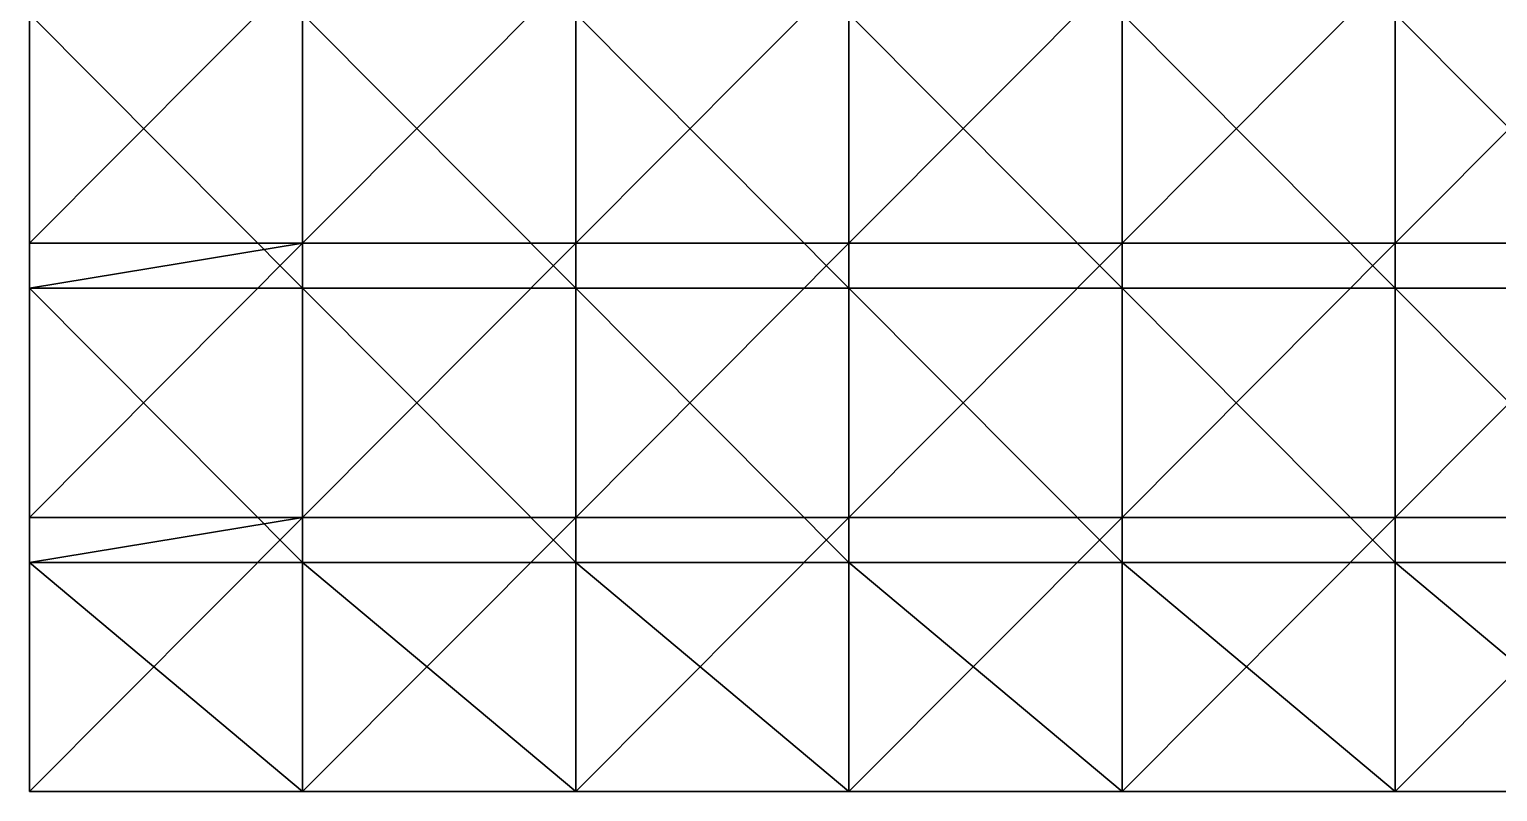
# Model space of a CAD drawing. Header units: inches. Extents: x 0 to 300, y 0 to 160.
# Drawn here: x 0 to 37.5, y 0 to 19.47 of the extents above; entities that cross this region are included whole.
import ezdxf

# ---------------------------------------------------------------- set-up
doc = ezdxf.new("R2010")
doc.units = ezdxf.units.IN
doc.header["$LTSCALE"] = 198.929398
doc.header["$MEASUREMENT"] = 0
for name, color, linetype in [('1', 7, 'CONTINUOUS'), ('3', 7, 'CONTINUOUS'), ('4', 7, 'CONTINUOUS'), ('6', 7, 'CONTINUOUS')]:
    doc.layers.add(name, color=color, linetype=linetype)

msp = doc.modelspace()

# ---------------------------------------------------------------- linework, layer by layer
at = {"layer": '1', "linetype": 'CONTINUOUS'}
for points in [[(0, 12.86, -153.043), (0, 12.86, -146.087), (0, 19.867, -153.043), (0, 12.86, -153.043)], [(0, 14.007, -160), (0, 12.86, -153.043), (0, 19.867, -160), (0, 14.007, -160)], [(0, 19.867, -160), (0, 12.86, -153.043), (0, 19.867, -153.043), (0, 19.867, -160)], [(0, 12.86, -146.087), (0, 12.86, -139.13), (0, 19.867, -146.087), (0, 12.86, -146.087)], [(0, 19.867, -153.043), (0, 12.86, -146.087), (0, 19.867, -146.087), (0, 19.867, -153.043)], [(0, 12.86, -139.13), (0, 12.86, -132.174), (0, 19.867, -139.13), (0, 12.86, -139.13)], [(0, 19.867, -146.087), (0, 12.86, -139.13), (0, 19.867, -139.13), (0, 19.867, -146.087)], [(0, 12.86, -132.174), (0, 12.86, -125.217), (0, 19.867, -132.174), (0, 12.86, -132.174)], [(0, 19.867, -139.13), (0, 12.86, -132.174), (0, 19.867, -132.174), (0, 19.867, -139.13)], [(0, 12.86, -125.217), (0, 12.86, -118.261), (0, 19.867, -125.217), (0, 12.86, -125.217)], [(0, 19.867, -132.174), (0, 12.86, -125.217), (0, 19.867, -125.217), (0, 19.867, -132.174)], [(0, 12.86, -118.261), (0, 12.86, -111.304), (0, 19.867, -118.261), (0, 12.86, -118.261)], [(0, 19.867, -125.217), (0, 12.86, -118.261), (0, 19.867, -118.261), (0, 19.867, -125.217)], [(0, 12.86, -111.304), (0, 12.86, -104.348), (0, 19.867, -111.304), (0, 12.86, -111.304)], [(0, 19.867, -118.261), (0, 12.86, -111.304), (0, 19.867, -111.304), (0, 19.867, -118.261)], [(0, 12.86, -104.348), (0, 12.86, -97.391), (0, 19.867, -104.348), (0, 12.86, -104.348)], [(0, 19.867, -111.304), (0, 12.86, -104.348), (0, 19.867, -104.348), (0, 19.867, -111.304)], [(0, 12.86, -97.391), (0, 12.86, -90.435), (0, 19.867, -97.391), (0, 12.86, -97.391)], [(0, 19.867, -104.348), (0, 12.86, -97.391), (0, 19.867, -97.391), (0, 19.867, -104.348)], [(0, 12.86, -90.435), (0, 12.86, -83.478), (0, 19.867, -90.435), (0, 12.86, -90.435)], [(0, 19.867, -97.391), (0, 12.86, -90.435), (0, 19.867, -90.435), (0, 19.867, -97.391)], [(0, 12.86, -83.478), (0, 12.86, -76.522), (0, 19.867, -83.478), (0, 12.86, -83.478)], [(0, 19.867, -90.435), (0, 12.86, -83.478), (0, 19.867, -83.478), (0, 19.867, -90.435)], [(0, 12.86, -76.522), (0, 12.86, -69.565), (0, 19.867, -76.522), (0, 12.86, -76.522)], [(0, 19.867, -83.478), (0, 12.86, -76.522), (0, 19.867, -76.522), (0, 19.867, -83.478)], [(0, 12.86, -69.565), (0, 12.86, -62.609), (0, 19.867, -69.565), (0, 12.86, -69.565)], [(0, 19.867, -76.522), (0, 12.86, -69.565), (0, 19.867, -69.565), (0, 19.867, -76.522)], [(0, 12.86, -62.609), (0, 12.86, -55.652), (0, 19.867, -62.609), (0, 12.86, -62.609)], [(0, 19.867, -69.565), (0, 12.86, -62.609), (0, 19.867, -62.609), (0, 19.867, -69.565)], [(0, 12.86, -55.652), (0, 12.86, -48.696), (0, 19.867, -55.652), (0, 12.86, -55.652)], [(0, 19.867, -62.609), (0, 12.86, -55.652), (0, 19.867, -55.652), (0, 19.867, -62.609)], [(0, 12.86, -48.696), (0, 12.86, -41.739), (0, 19.867, -48.696), (0, 12.86, -48.696)], [(0, 19.867, -55.652), (0, 12.86, -48.696), (0, 19.867, -48.696), (0, 19.867, -55.652)], [(0, 12.86, -41.739), (0, 12.86, -34.783), (0, 19.867, -41.739), (0, 12.86, -41.739)], [(0, 19.867, -48.696), (0, 12.86, -41.739), (0, 19.867, -41.739), (0, 19.867, -48.696)], [(0, 12.86, -34.783), (0, 12.86, -27.826), (0, 19.867, -34.783), (0, 12.86, -34.783)], [(0, 19.867, -41.739), (0, 12.86, -34.783), (0, 19.867, -34.783), (0, 19.867, -41.739)], [(0, 12.86, -27.826), (0, 12.86, -20.87), (0, 19.867, -27.826), (0, 12.86, -27.826)], [(0, 19.867, -34.783), (0, 12.86, -27.826), (0, 19.867, -27.826), (0, 19.867, -34.783)], [(0, 12.86, -20.87), (0, 12.86, -13.913), (0, 19.867, -20.87), (0, 12.86, -20.87)], [(0, 19.867, -27.826), (0, 12.86, -20.87), (0, 19.867, -20.87), (0, 19.867, -27.826)], [(0, 12.86, -13.913), (0, 12.86, -6.957), (0, 19.867, -13.913), (0, 12.86, -13.913)], [(0, 19.867, -20.87), (0, 12.86, -13.913), (0, 19.867, -13.913), (0, 19.867, -20.87)], [(0, 12.86, -6.957), (0, 12.86), (0, 19.867, -6.957), (0, 12.86, -6.957)], [(0, 19.867, -13.913), (0, 12.86, -6.957), (0, 19.867, -6.957), (0, 19.867, -13.913)], [(0, 19.867, -6.957), (0, 12.86), (0, 19.867), (0, 19.867, -6.957)], [(0, 12.86, -160), (0, 12.86, -153.043), (0, 14.007, -160), (0, 12.86, -160)], [(0, 5.853, -153.043), (0, 5.853, -146.087), (0, 12.86, -153.043), (0, 5.853, -153.043)], [(0, 7, -160), (0, 5.853, -153.043), (0, 12.86, -160), (0, 7, -160)], [(0, 12.86, -160), (0, 5.853, -153.043), (0, 12.86, -153.043), (0, 12.86, -160)], [(0, 5.853, -146.087), (0, 5.853, -139.13), (0, 12.86, -146.087), (0, 5.853, -146.087)], [(0, 12.86, -153.043), (0, 5.853, -146.087), (0, 12.86, -146.087), (0, 12.86, -153.043)], [(0, 5.853, -139.13), (0, 5.853, -132.174), (0, 12.86, -139.13), (0, 5.853, -139.13)], [(0, 12.86, -146.087), (0, 5.853, -139.13), (0, 12.86, -139.13), (0, 12.86, -146.087)], [(0, 5.853, -132.174), (0, 5.853, -125.217), (0, 12.86, -132.174), (0, 5.853, -132.174)], [(0, 12.86, -139.13), (0, 5.853, -132.174), (0, 12.86, -132.174), (0, 12.86, -139.13)], [(0, 5.853, -125.217), (0, 5.853, -118.261), (0, 12.86, -125.217), (0, 5.853, -125.217)], [(0, 12.86, -132.174), (0, 5.853, -125.217), (0, 12.86, -125.217), (0, 12.86, -132.174)], [(0, 5.853, -118.261), (0, 5.853, -111.304), (0, 12.86, -118.261), (0, 5.853, -118.261)], [(0, 12.86, -125.217), (0, 5.853, -118.261), (0, 12.86, -118.261), (0, 12.86, -125.217)], [(0, 5.853, -111.304), (0, 5.853, -104.348), (0, 12.86, -111.304), (0, 5.853, -111.304)], [(0, 12.86, -118.261), (0, 5.853, -111.304), (0, 12.86, -111.304), (0, 12.86, -118.261)], [(0, 5.853, -104.348), (0, 5.853, -97.391), (0, 12.86, -104.348), (0, 5.853, -104.348)], [(0, 12.86, -111.304), (0, 5.853, -104.348), (0, 12.86, -104.348), (0, 12.86, -111.304)], [(0, 5.853, -97.391), (0, 5.853, -90.435), (0, 12.86, -97.391), (0, 5.853, -97.391)], [(0, 12.86, -104.348), (0, 5.853, -97.391), (0, 12.86, -97.391), (0, 12.86, -104.348)], [(0, 5.853, -90.435), (0, 5.853, -83.478), (0, 12.86, -90.435), (0, 5.853, -90.435)], [(0, 12.86, -97.391), (0, 5.853, -90.435), (0, 12.86, -90.435), (0, 12.86, -97.391)], [(0, 5.853, -83.478), (0, 5.853, -76.522), (0, 12.86, -83.478), (0, 5.853, -83.478)], [(0, 12.86, -90.435), (0, 5.853, -83.478), (0, 12.86, -83.478), (0, 12.86, -90.435)], [(0, 5.853, -76.522), (0, 5.853, -69.565), (0, 12.86, -76.522), (0, 5.853, -76.522)], [(0, 12.86, -83.478), (0, 5.853, -76.522), (0, 12.86, -76.522), (0, 12.86, -83.478)], [(0, 5.853, -69.565), (0, 5.853, -62.609), (0, 12.86, -69.565), (0, 5.853, -69.565)], [(0, 12.86, -76.522), (0, 5.853, -69.565), (0, 12.86, -69.565), (0, 12.86, -76.522)], [(0, 5.853, -62.609), (0, 5.853, -55.652), (0, 12.86, -62.609), (0, 5.853, -62.609)], [(0, 12.86, -69.565), (0, 5.853, -62.609), (0, 12.86, -62.609), (0, 12.86, -69.565)], [(0, 5.853, -55.652), (0, 5.853, -48.696), (0, 12.86, -55.652), (0, 5.853, -55.652)], [(0, 12.86, -62.609), (0, 5.853, -55.652), (0, 12.86, -55.652), (0, 12.86, -62.609)], [(0, 5.853, -48.696), (0, 5.853, -41.739), (0, 12.86, -48.696), (0, 5.853, -48.696)], [(0, 12.86, -55.652), (0, 5.853, -48.696), (0, 12.86, -48.696), (0, 12.86, -55.652)], [(0, 5.853, -41.739), (0, 5.853, -34.783), (0, 12.86, -41.739), (0, 5.853, -41.739)], [(0, 12.86, -48.696), (0, 5.853, -41.739), (0, 12.86, -41.739), (0, 12.86, -48.696)], [(0, 5.853, -34.783), (0, 5.853, -27.826), (0, 12.86, -34.783), (0, 5.853, -34.783)], [(0, 12.86, -41.739), (0, 5.853, -34.783), (0, 12.86, -34.783), (0, 12.86, -41.739)], [(0, 5.853, -27.826), (0, 5.853, -20.87), (0, 12.86, -27.826), (0, 5.853, -27.826)], [(0, 12.86, -34.783), (0, 5.853, -27.826), (0, 12.86, -27.826), (0, 12.86, -34.783)], [(0, 5.853, -20.87), (0, 5.853, -13.913), (0, 12.86, -20.87), (0, 5.853, -20.87)], [(0, 12.86, -27.826), (0, 5.853, -20.87), (0, 12.86, -20.87), (0, 12.86, -27.826)], [(0, 5.853, -13.913), (0, 5.853, -6.957), (0, 12.86, -13.913), (0, 5.853, -13.913)], [(0, 12.86, -20.87), (0, 5.853, -13.913), (0, 12.86, -13.913), (0, 12.86, -20.87)], [(0, 5.853, -6.957), (0, 5.853), (0, 12.86, -6.957), (0, 5.853, -6.957)], [(0, 12.86, -13.913), (0, 5.853, -6.957), (0, 12.86, -6.957), (0, 12.86, -13.913)], [(0, 12.86, -6.957), (0, 5.853), (0, 12.86), (0, 12.86, -6.957)], [(0, 5.853, -160), (0, 5.853, -153.043), (0, 7, -160), (0, 5.853, -160)], [(0, 0, -7), (0, 0), (0, 5.853, -6.957), (0, 0, -7)], [(0, 5.853, -6.957), (0, 0), (0, 5.853), (0, 5.853, -6.957)], [(0, 0, -13.913), (0, 0, -7), (0, 5.853, -13.913), (0, 0, -13.913)], [(0, 5.853, -13.913), (0, 0, -7), (0, 5.853, -6.957), (0, 5.853, -13.913)], [(0, 0, -14.007), (0, 0, -13.913), (0, 5.853, -20.87), (0, 0, -14.007)], [(0, 5.853, -20.87), (0, 0, -13.913), (0, 5.853, -13.913), (0, 5.853, -20.87)], [(0, 0, -20.87), (0, 0, -14.007), (0, 5.853, -20.87), (0, 0, -20.87)], [(0, 0, -21.014), (0, 0, -20.87), (0, 5.853, -27.826), (0, 0, -21.014)], [(0, 5.853, -27.826), (0, 0, -20.87), (0, 5.853, -20.87), (0, 5.853, -27.826)], [(0, 0, -27.826), (0, 0, -21.014), (0, 5.853, -27.826), (0, 0, -27.826)], [(0, 0, -28.021), (0, 0, -27.826), (0, 5.853, -34.783), (0, 0, -28.021)], [(0, 5.853, -34.783), (0, 0, -27.826), (0, 5.853, -27.826), (0, 5.853, -34.783)], [(0, 0, -34.783), (0, 0, -28.021), (0, 5.853, -34.783), (0, 0, -34.783)], [(0, 0, -35.028), (0, 0, -34.783), (0, 5.853, -41.739), (0, 0, -35.028)], [(0, 5.853, -41.739), (0, 0, -34.783), (0, 5.853, -34.783), (0, 5.853, -41.739)], [(0, 0, -41.739), (0, 0, -35.028), (0, 5.853, -41.739), (0, 0, -41.739)], [(0, 0, -42.035), (0, 0, -41.739), (0, 5.853, -48.696), (0, 0, -42.035)], [(0, 5.853, -48.696), (0, 0, -41.739), (0, 5.853, -41.739), (0, 5.853, -48.696)], [(0, 0, -48.696), (0, 0, -42.035), (0, 5.853, -48.696), (0, 0, -48.696)], [(0, 0, -49.042), (0, 0, -48.696), (0, 5.853, -55.652), (0, 0, -49.042)], [(0, 5.853, -55.652), (0, 0, -48.696), (0, 5.853, -48.696), (0, 5.853, -55.652)], [(0, 0, -55.652), (0, 0, -49.042), (0, 5.853, -55.652), (0, 0, -55.652)], [(0, 0, -56.049), (0, 0, -55.652), (0, 5.853, -62.609), (0, 0, -56.049)], [(0, 5.853, -62.609), (0, 0, -55.652), (0, 5.853, -55.652), (0, 5.853, -62.609)], [(0, 0, -62.609), (0, 0, -56.049), (0, 5.853, -62.609), (0, 0, -62.609)], [(0, 0, -63.056), (0, 0, -62.609), (0, 5.853, -69.565), (0, 0, -63.056)], [(0, 5.853, -69.565), (0, 0, -62.609), (0, 5.853, -62.609), (0, 5.853, -69.565)], [(0, 0, -69.565), (0, 0, -63.056), (0, 5.853, -69.565), (0, 0, -69.565)], [(0, 0, -70.063), (0, 0, -69.565), (0, 5.853, -76.522), (0, 0, -70.063)], [(0, 5.853, -76.522), (0, 0, -69.565), (0, 5.853, -69.565), (0, 5.853, -76.522)], [(0, 0, -76.522), (0, 0, -70.063), (0, 5.853, -76.522), (0, 0, -76.522)], [(0, 0, -77.07), (0, 0, -76.522), (0, 5.853, -83.478), (0, 0, -77.07)], [(0, 5.853, -83.478), (0, 0, -76.522), (0, 5.853, -76.522), (0, 5.853, -83.478)], [(0, 0, -83.478), (0, 0, -77.07), (0, 5.853, -83.478), (0, 0, -83.478)], [(0, 0, -84.077), (0, 0, -83.478), (0, 5.853, -90.435), (0, 0, -84.077)], [(0, 5.853, -90.435), (0, 0, -83.478), (0, 5.853, -83.478), (0, 5.853, -90.435)], [(0, 0, -90.435), (0, 0, -84.077), (0, 5.853, -90.435), (0, 0, -90.435)], [(0, 0, -91.084), (0, 0, -90.435), (0, 5.853, -97.391), (0, 0, -91.084)], [(0, 5.853, -97.391), (0, 0, -90.435), (0, 5.853, -90.435), (0, 5.853, -97.391)], [(0, 0, -97.391), (0, 0, -91.084), (0, 5.853, -97.391), (0, 0, -97.391)], [(0, 0, -98.091), (0, 0, -97.391), (0, 5.853, -104.348), (0, 0, -98.091)], [(0, 5.853, -104.348), (0, 0, -97.391), (0, 5.853, -97.391), (0, 5.853, -104.348)], [(0, 0, -104.348), (0, 0, -98.091), (0, 5.853, -104.348), (0, 0, -104.348)], [(0, 0, -105.098), (0, 0, -104.348), (0, 5.853, -111.304), (0, 0, -105.098)], [(0, 5.853, -111.304), (0, 0, -104.348), (0, 5.853, -104.348), (0, 5.853, -111.304)], [(0, 0, -111.304), (0, 0, -105.098), (0, 5.853, -111.304), (0, 0, -111.304)], [(0, 0, -112.105), (0, 0, -111.304), (0, 5.853, -118.261), (0, 0, -112.105)], [(0, 5.853, -118.261), (0, 0, -111.304), (0, 5.853, -111.304), (0, 5.853, -118.261)], [(0, 0, -118.261), (0, 0, -112.105), (0, 5.853, -118.261), (0, 0, -118.261)], [(0, 0, -119.112), (0, 0, -118.261), (0, 5.853, -125.217), (0, 0, -119.112)], [(0, 5.853, -125.217), (0, 0, -118.261), (0, 5.853, -118.261), (0, 5.853, -125.217)], [(0, 0, -125.217), (0, 0, -119.112), (0, 5.853, -125.217), (0, 0, -125.217)], [(0, 0, -126.119), (0, 0, -125.217), (0, 5.853, -132.174), (0, 0, -126.119)], [(0, 5.853, -132.174), (0, 0, -125.217), (0, 5.853, -125.217), (0, 5.853, -132.174)], [(0, 0, -132.174), (0, 0, -126.119), (0, 5.853, -132.174), (0, 0, -132.174)], [(0, 0, -133.126), (0, 0, -132.174), (0, 5.853, -139.13), (0, 0, -133.126)], [(0, 5.853, -139.13), (0, 0, -132.174), (0, 5.853, -132.174), (0, 5.853, -139.13)], [(0, 0, -139.13), (0, 0, -133.126), (0, 5.853, -139.13), (0, 0, -139.13)], [(0, 0, -140.133), (0, 0, -139.13), (0, 5.853, -146.087), (0, 0, -140.133)], [(0, 5.853, -146.087), (0, 0, -139.13), (0, 5.853, -139.13), (0, 5.853, -146.087)], [(0, 0, -146.087), (0, 0, -140.133), (0, 5.853, -146.087), (0, 0, -146.087)], [(0, 0, -147.14), (0, 0, -146.087), (0, 5.853, -153.043), (0, 0, -147.14)], [(0, 5.853, -153.043), (0, 0, -146.087), (0, 5.853, -146.087), (0, 5.853, -153.043)], [(0, 0, -153.043), (0, 0, -147.14), (0, 5.853, -153.043), (0, 0, -153.043)], [(0, 0, -154.147), (0, 0, -153.043), (0, 5.853, -160), (0, 0, -154.147)], [(0, 5.853, -160), (0, 0, -153.043), (0, 5.853, -153.043), (0, 5.853, -160)], [(0, 0, -160), (0, 0, -154.147), (0, 5.853, -160), (0, 0, -160)]]:
    msp.add_3dface(points, dxfattribs=at)
at = {"layer": '3', "linetype": 'CONTINUOUS'}
for points in [[(0, 0), (0, 0, -7), (6.977, 0, -7), (0, 0)], [(6.977, 0), (0, 0), (6.977, 0, -7), (6.977, 0)], [(0, 0, -7), (0, 0, -13.913), (6.977, 0, -14.007), (0, 0, -7)], [(6.977, 0, -7), (0, 0, -7), (6.977, 0, -14.007), (6.977, 0, -7)], [(0, 0, -13.913), (0, 0, -14.007), (6.977, 0, -14.007), (0, 0, -13.913)], [(0, 0, -14.007), (0, 0, -20.87), (6.977, 0, -21.014), (0, 0, -14.007)], [(6.977, 0, -14.007), (0, 0, -14.007), (6.977, 0, -21.014), (6.977, 0, -14.007)], [(0, 0, -20.87), (0, 0, -21.014), (6.977, 0, -21.014), (0, 0, -20.87)], [(0, 0, -21.014), (0, 0, -27.826), (6.977, 0, -28.021), (0, 0, -21.014)], [(6.977, 0, -21.014), (0, 0, -21.014), (6.977, 0, -28.021), (6.977, 0, -21.014)], [(0, 0, -27.826), (0, 0, -28.021), (6.977, 0, -28.021), (0, 0, -27.826)], [(0, 0, -28.021), (0, 0, -34.783), (6.977, 0, -35.028), (0, 0, -28.021)], [(6.977, 0, -28.021), (0, 0, -28.021), (6.977, 0, -35.028), (6.977, 0, -28.021)], [(0, 0, -34.783), (0, 0, -35.028), (6.977, 0, -35.028), (0, 0, -34.783)], [(0, 0, -35.028), (0, 0, -41.739), (6.977, 0, -42.035), (0, 0, -35.028)], [(6.977, 0, -35.028), (0, 0, -35.028), (6.977, 0, -42.035), (6.977, 0, -35.028)], [(0, 0, -41.739), (0, 0, -42.035), (6.977, 0, -42.035), (0, 0, -41.739)], [(0, 0, -42.035), (0, 0, -48.696), (6.977, 0, -49.042), (0, 0, -42.035)], [(6.977, 0, -42.035), (0, 0, -42.035), (6.977, 0, -49.042), (6.977, 0, -42.035)], [(0, 0, -48.696), (0, 0, -49.042), (6.977, 0, -49.042), (0, 0, -48.696)], [(0, 0, -49.042), (0, 0, -55.652), (6.977, 0, -56.049), (0, 0, -49.042)], [(6.977, 0, -49.042), (0, 0, -49.042), (6.977, 0, -56.049), (6.977, 0, -49.042)], [(0, 0, -55.652), (0, 0, -56.049), (6.977, 0, -56.049), (0, 0, -55.652)], [(0, 0, -56.049), (0, 0, -62.609), (6.977, 0, -63.056), (0, 0, -56.049)], [(6.977, 0, -56.049), (0, 0, -56.049), (6.977, 0, -63.056), (6.977, 0, -56.049)], [(0, 0, -62.609), (0, 0, -63.056), (6.977, 0, -63.056), (0, 0, -62.609)], [(0, 0, -63.056), (0, 0, -69.565), (6.977, 0, -70.063), (0, 0, -63.056)], [(6.977, 0, -63.056), (0, 0, -63.056), (6.977, 0, -70.063), (6.977, 0, -63.056)], [(0, 0, -69.565), (0, 0, -70.063), (6.977, 0, -70.063), (0, 0, -69.565)], [(0, 0, -70.063), (0, 0, -76.522), (6.977, 0, -77.07), (0, 0, -70.063)], [(6.977, 0, -70.063), (0, 0, -70.063), (6.977, 0, -77.07), (6.977, 0, -70.063)], [(0, 0, -76.522), (0, 0, -77.07), (6.977, 0, -77.07), (0, 0, -76.522)], [(0, 0, -77.07), (0, 0, -83.478), (6.977, 0, -84.077), (0, 0, -77.07)], [(6.977, 0, -77.07), (0, 0, -77.07), (6.977, 0, -84.077), (6.977, 0, -77.07)], [(0, 0, -83.478), (0, 0, -84.077), (6.977, 0, -84.077), (0, 0, -83.478)], [(0, 0, -84.077), (0, 0, -90.435), (6.977, 0, -91.084), (0, 0, -84.077)], [(6.977, 0, -84.077), (0, 0, -84.077), (6.977, 0, -91.084), (6.977, 0, -84.077)], [(0, 0, -90.435), (0, 0, -91.084), (6.977, 0, -91.084), (0, 0, -90.435)], [(0, 0, -91.084), (0, 0, -97.391), (6.977, 0, -98.091), (0, 0, -91.084)], [(6.977, 0, -91.084), (0, 0, -91.084), (6.977, 0, -98.091), (6.977, 0, -91.084)], [(0, 0, -97.391), (0, 0, -98.091), (6.977, 0, -98.091), (0, 0, -97.391)], [(0, 0, -98.091), (0, 0, -104.348), (6.977, 0, -105.098), (0, 0, -98.091)], [(6.977, 0, -98.091), (0, 0, -98.091), (6.977, 0, -105.098), (6.977, 0, -98.091)], [(0, 0, -104.348), (0, 0, -105.098), (6.977, 0, -105.098), (0, 0, -104.348)], [(0, 0, -105.098), (0, 0, -111.304), (6.977, 0, -112.105), (0, 0, -105.098)], [(6.977, 0, -105.098), (0, 0, -105.098), (6.977, 0, -112.105), (6.977, 0, -105.098)], [(0, 0, -111.304), (0, 0, -112.105), (6.977, 0, -112.105), (0, 0, -111.304)], [(0, 0, -112.105), (0, 0, -118.261), (6.977, 0, -119.112), (0, 0, -112.105)], [(6.977, 0, -112.105), (0, 0, -112.105), (6.977, 0, -119.112), (6.977, 0, -112.105)], [(0, 0, -118.261), (0, 0, -119.112), (6.977, 0, -119.112), (0, 0, -118.261)], [(0, 0, -119.112), (0, 0, -125.217), (6.977, 0, -126.119), (0, 0, -119.112)], [(6.977, 0, -119.112), (0, 0, -119.112), (6.977, 0, -126.119), (6.977, 0, -119.112)], [(0, 0, -125.217), (0, 0, -126.119), (6.977, 0, -126.119), (0, 0, -125.217)], [(0, 0, -126.119), (0, 0, -132.174), (6.977, 0, -133.126), (0, 0, -126.119)], [(6.977, 0, -126.119), (0, 0, -126.119), (6.977, 0, -133.126), (6.977, 0, -126.119)], [(0, 0, -132.174), (0, 0, -133.126), (6.977, 0, -133.126), (0, 0, -132.174)], [(0, 0, -133.126), (0, 0, -139.13), (6.977, 0, -140.133), (0, 0, -133.126)], [(6.977, 0, -133.126), (0, 0, -133.126), (6.977, 0, -140.133), (6.977, 0, -133.126)], [(0, 0, -139.13), (0, 0, -140.133), (6.977, 0, -140.133), (0, 0, -139.13)], [(0, 0, -140.133), (0, 0, -146.087), (6.977, 0, -147.14), (0, 0, -140.133)], [(6.977, 0, -140.133), (0, 0, -140.133), (6.977, 0, -147.14), (6.977, 0, -140.133)], [(0, 0, -146.087), (0, 0, -147.14), (6.977, 0, -147.14), (0, 0, -146.087)], [(0, 0, -147.14), (0, 0, -153.043), (6.977, 0, -154.147), (0, 0, -147.14)], [(6.977, 0, -147.14), (0, 0, -147.14), (6.977, 0, -154.147), (6.977, 0, -147.14)], [(0, 0, -153.043), (0, 0, -154.147), (6.977, 0, -154.147), (0, 0, -153.043)], [(0, 0, -154.147), (0, 0, -160), (6.977, 0, -160), (0, 0, -154.147)], [(6.977, 0, -154.147), (0, 0, -154.147), (6.977, 0, -160), (6.977, 0, -154.147)], [(13.953, 0), (6.977, 0), (13.953, 0, -7), (13.953, 0)], [(13.953, 0, -7), (6.977, 0), (6.977, 0, -7), (13.953, 0, -7)], [(13.953, 0, -7), (6.977, 0, -7), (13.953, 0, -14.007), (13.953, 0, -7)], [(13.953, 0, -14.007), (6.977, 0, -7), (6.977, 0, -14.007), (13.953, 0, -14.007)], [(13.953, 0, -14.007), (6.977, 0, -14.007), (13.953, 0, -21.014), (13.953, 0, -14.007)], [(13.953, 0, -21.014), (6.977, 0, -14.007), (6.977, 0, -21.014), (13.953, 0, -21.014)], [(13.953, 0, -21.014), (6.977, 0, -21.014), (13.953, 0, -28.021), (13.953, 0, -21.014)], [(13.953, 0, -28.021), (6.977, 0, -21.014), (6.977, 0, -28.021), (13.953, 0, -28.021)], [(13.953, 0, -28.021), (6.977, 0, -28.021), (13.953, 0, -35.028), (13.953, 0, -28.021)], [(13.953, 0, -35.028), (6.977, 0, -28.021), (6.977, 0, -35.028), (13.953, 0, -35.028)], [(13.953, 0, -35.028), (6.977, 0, -35.028), (13.953, 0, -42.035), (13.953, 0, -35.028)], [(13.953, 0, -42.035), (6.977, 0, -35.028), (6.977, 0, -42.035), (13.953, 0, -42.035)], [(13.953, 0, -42.035), (6.977, 0, -42.035), (13.953, 0, -49.042), (13.953, 0, -42.035)], [(13.953, 0, -49.042), (6.977, 0, -42.035), (6.977, 0, -49.042), (13.953, 0, -49.042)], [(13.953, 0, -49.042), (6.977, 0, -49.042), (13.953, 0, -56.049), (13.953, 0, -49.042)], [(13.953, 0, -56.049), (6.977, 0, -49.042), (6.977, 0, -56.049), (13.953, 0, -56.049)], [(13.953, 0, -56.049), (6.977, 0, -56.049), (13.953, 0, -63.056), (13.953, 0, -56.049)], [(13.953, 0, -63.056), (6.977, 0, -56.049), (6.977, 0, -63.056), (13.953, 0, -63.056)], [(13.953, 0, -63.056), (6.977, 0, -63.056), (13.953, 0, -70.063), (13.953, 0, -63.056)], [(13.953, 0, -70.063), (6.977, 0, -63.056), (6.977, 0, -70.063), (13.953, 0, -70.063)], [(13.953, 0, -70.063), (6.977, 0, -70.063), (13.953, 0, -77.07), (13.953, 0, -70.063)], [(13.953, 0, -77.07), (6.977, 0, -70.063), (6.977, 0, -77.07), (13.953, 0, -77.07)], [(13.953, 0, -77.07), (6.977, 0, -77.07), (13.953, 0, -84.077), (13.953, 0, -77.07)], [(13.953, 0, -84.077), (6.977, 0, -77.07), (6.977, 0, -84.077), (13.953, 0, -84.077)], [(13.953, 0, -84.077), (6.977, 0, -84.077), (13.953, 0, -91.084), (13.953, 0, -84.077)], [(13.953, 0, -91.084), (6.977, 0, -84.077), (6.977, 0, -91.084), (13.953, 0, -91.084)], [(13.953, 0, -91.084), (6.977, 0, -91.084), (13.953, 0, -98.091), (13.953, 0, -91.084)], [(13.953, 0, -98.091), (6.977, 0, -91.084), (6.977, 0, -98.091), (13.953, 0, -98.091)], [(13.953, 0, -98.091), (6.977, 0, -98.091), (13.953, 0, -105.098), (13.953, 0, -98.091)], [(13.953, 0, -105.098), (6.977, 0, -98.091), (6.977, 0, -105.098), (13.953, 0, -105.098)], [(13.953, 0, -105.098), (6.977, 0, -105.098), (13.953, 0, -112.105), (13.953, 0, -105.098)], [(13.953, 0, -112.105), (6.977, 0, -105.098), (6.977, 0, -112.105), (13.953, 0, -112.105)], [(13.953, 0, -112.105), (6.977, 0, -112.105), (13.953, 0, -119.112), (13.953, 0, -112.105)], [(13.953, 0, -119.112), (6.977, 0, -112.105), (6.977, 0, -119.112), (13.953, 0, -119.112)], [(13.953, 0, -119.112), (6.977, 0, -119.112), (13.953, 0, -126.119), (13.953, 0, -119.112)], [(13.953, 0, -126.119), (6.977, 0, -119.112), (6.977, 0, -126.119), (13.953, 0, -126.119)], [(13.953, 0, -126.119), (6.977, 0, -126.119), (13.953, 0, -133.126), (13.953, 0, -126.119)], [(13.953, 0, -133.126), (6.977, 0, -126.119), (6.977, 0, -133.126), (13.953, 0, -133.126)], [(13.953, 0, -133.126), (6.977, 0, -133.126), (13.953, 0, -140.133), (13.953, 0, -133.126)], [(13.953, 0, -140.133), (6.977, 0, -133.126), (6.977, 0, -140.133), (13.953, 0, -140.133)], [(13.953, 0, -140.133), (6.977, 0, -140.133), (13.953, 0, -147.14), (13.953, 0, -140.133)], [(13.953, 0, -147.14), (6.977, 0, -140.133), (6.977, 0, -147.14), (13.953, 0, -147.14)], [(13.953, 0, -147.14), (6.977, 0, -147.14), (13.953, 0, -154.147), (13.953, 0, -147.14)], [(13.953, 0, -154.147), (6.977, 0, -147.14), (6.977, 0, -154.147), (13.953, 0, -154.147)], [(13.953, 0, -154.147), (6.977, 0, -154.147), (13.953, 0, -160), (13.953, 0, -154.147)], [(13.953, 0, -160), (6.977, 0, -154.147), (6.977, 0, -160), (13.953, 0, -160)], [(20.93, 0), (13.953, 0), (20.93, 0, -7), (20.93, 0)], [(20.93, 0, -7), (13.953, 0), (13.953, 0, -7), (20.93, 0, -7)], [(20.93, 0, -7), (13.953, 0, -7), (20.93, 0, -14.007), (20.93, 0, -7)], [(20.93, 0, -14.007), (13.953, 0, -7), (13.953, 0, -14.007), (20.93, 0, -14.007)], [(20.93, 0, -14.007), (13.953, 0, -14.007), (20.93, 0, -21.014), (20.93, 0, -14.007)], [(20.93, 0, -21.014), (13.953, 0, -14.007), (13.953, 0, -21.014), (20.93, 0, -21.014)], [(20.93, 0, -21.014), (13.953, 0, -21.014), (20.93, 0, -28.021), (20.93, 0, -21.014)], [(20.93, 0, -28.021), (13.953, 0, -21.014), (13.953, 0, -28.021), (20.93, 0, -28.021)], [(20.93, 0, -28.021), (13.953, 0, -28.021), (20.93, 0, -35.028), (20.93, 0, -28.021)], [(20.93, 0, -35.028), (13.953, 0, -28.021), (13.953, 0, -35.028), (20.93, 0, -35.028)], [(20.93, 0, -35.028), (13.953, 0, -35.028), (20.93, 0, -42.035), (20.93, 0, -35.028)], [(20.93, 0, -42.035), (13.953, 0, -35.028), (13.953, 0, -42.035), (20.93, 0, -42.035)], [(20.93, 0, -42.035), (13.953, 0, -42.035), (20.93, 0, -49.042), (20.93, 0, -42.035)], [(20.93, 0, -49.042), (13.953, 0, -42.035), (13.953, 0, -49.042), (20.93, 0, -49.042)], [(20.93, 0, -49.042), (13.953, 0, -49.042), (20.93, 0, -56.049), (20.93, 0, -49.042)], [(20.93, 0, -56.049), (13.953, 0, -49.042), (13.953, 0, -56.049), (20.93, 0, -56.049)], [(20.93, 0, -56.049), (13.953, 0, -56.049), (20.93, 0, -63.056), (20.93, 0, -56.049)], [(20.93, 0, -63.056), (13.953, 0, -56.049), (13.953, 0, -63.056), (20.93, 0, -63.056)], [(20.93, 0, -63.056), (13.953, 0, -63.056), (20.93, 0, -70.063), (20.93, 0, -63.056)], [(20.93, 0, -70.063), (13.953, 0, -63.056), (13.953, 0, -70.063), (20.93, 0, -70.063)], [(20.93, 0, -70.063), (13.953, 0, -70.063), (20.93, 0, -77.07), (20.93, 0, -70.063)], [(20.93, 0, -77.07), (13.953, 0, -70.063), (13.953, 0, -77.07), (20.93, 0, -77.07)], [(20.93, 0, -77.07), (13.953, 0, -77.07), (20.93, 0, -84.077), (20.93, 0, -77.07)], [(20.93, 0, -84.077), (13.953, 0, -77.07), (13.953, 0, -84.077), (20.93, 0, -84.077)], [(20.93, 0, -84.077), (13.953, 0, -84.077), (20.93, 0, -91.084), (20.93, 0, -84.077)], [(20.93, 0, -91.084), (13.953, 0, -84.077), (13.953, 0, -91.084), (20.93, 0, -91.084)], [(20.93, 0, -91.084), (13.953, 0, -91.084), (20.93, 0, -98.091), (20.93, 0, -91.084)], [(20.93, 0, -98.091), (13.953, 0, -91.084), (13.953, 0, -98.091), (20.93, 0, -98.091)], [(20.93, 0, -98.091), (13.953, 0, -98.091), (20.93, 0, -105.098), (20.93, 0, -98.091)], [(20.93, 0, -105.098), (13.953, 0, -98.091), (13.953, 0, -105.098), (20.93, 0, -105.098)], [(20.93, 0, -105.098), (13.953, 0, -105.098), (20.93, 0, -112.105), (20.93, 0, -105.098)], [(20.93, 0, -112.105), (13.953, 0, -105.098), (13.953, 0, -112.105), (20.93, 0, -112.105)], [(20.93, 0, -112.105), (13.953, 0, -112.105), (20.93, 0, -119.112), (20.93, 0, -112.105)], [(20.93, 0, -119.112), (13.953, 0, -112.105), (13.953, 0, -119.112), (20.93, 0, -119.112)], [(20.93, 0, -119.112), (13.953, 0, -119.112), (20.93, 0, -126.119), (20.93, 0, -119.112)], [(20.93, 0, -126.119), (13.953, 0, -119.112), (13.953, 0, -126.119), (20.93, 0, -126.119)], [(20.93, 0, -126.119), (13.953, 0, -126.119), (20.93, 0, -133.126), (20.93, 0, -126.119)], [(20.93, 0, -133.126), (13.953, 0, -126.119), (13.953, 0, -133.126), (20.93, 0, -133.126)], [(20.93, 0, -133.126), (13.953, 0, -133.126), (20.93, 0, -140.133), (20.93, 0, -133.126)], [(20.93, 0, -140.133), (13.953, 0, -133.126), (13.953, 0, -140.133), (20.93, 0, -140.133)], [(20.93, 0, -140.133), (13.953, 0, -140.133), (20.93, 0, -147.14), (20.93, 0, -140.133)], [(20.93, 0, -147.14), (13.953, 0, -140.133), (13.953, 0, -147.14), (20.93, 0, -147.14)], [(20.93, 0, -147.14), (13.953, 0, -147.14), (20.93, 0, -154.147), (20.93, 0, -147.14)], [(20.93, 0, -154.147), (13.953, 0, -147.14), (13.953, 0, -154.147), (20.93, 0, -154.147)], [(20.93, 0, -154.147), (13.953, 0, -154.147), (20.93, 0, -160), (20.93, 0, -154.147)], [(20.93, 0, -160), (13.953, 0, -154.147), (13.953, 0, -160), (20.93, 0, -160)], [(27.907, 0), (20.93, 0), (27.907, 0, -7), (27.907, 0)], [(27.907, 0, -7), (20.93, 0), (20.93, 0, -7), (27.907, 0, -7)], [(27.907, 0, -7), (20.93, 0, -7), (27.907, 0, -14.007), (27.907, 0, -7)], [(27.907, 0, -14.007), (20.93, 0, -7), (20.93, 0, -14.007), (27.907, 0, -14.007)], [(27.907, 0, -14.007), (20.93, 0, -14.007), (27.907, 0, -21.014), (27.907, 0, -14.007)], [(27.907, 0, -21.014), (20.93, 0, -14.007), (20.93, 0, -21.014), (27.907, 0, -21.014)], [(27.907, 0, -21.014), (20.93, 0, -21.014), (27.907, 0, -28.021), (27.907, 0, -21.014)], [(27.907, 0, -28.021), (20.93, 0, -21.014), (20.93, 0, -28.021), (27.907, 0, -28.021)], [(27.907, 0, -28.021), (20.93, 0, -28.021), (27.907, 0, -35.028), (27.907, 0, -28.021)], [(27.907, 0, -35.028), (20.93, 0, -28.021), (20.93, 0, -35.028), (27.907, 0, -35.028)], [(27.907, 0, -35.028), (20.93, 0, -35.028), (27.907, 0, -42.035), (27.907, 0, -35.028)], [(27.907, 0, -42.035), (20.93, 0, -35.028), (20.93, 0, -42.035), (27.907, 0, -42.035)], [(27.907, 0, -42.035), (20.93, 0, -42.035), (27.907, 0, -49.042), (27.907, 0, -42.035)], [(27.907, 0, -49.042), (20.93, 0, -42.035), (20.93, 0, -49.042), (27.907, 0, -49.042)], [(27.907, 0, -49.042), (20.93, 0, -49.042), (27.907, 0, -56.049), (27.907, 0, -49.042)], [(27.907, 0, -56.049), (20.93, 0, -49.042), (20.93, 0, -56.049), (27.907, 0, -56.049)], [(27.907, 0, -56.049), (20.93, 0, -56.049), (27.907, 0, -63.056), (27.907, 0, -56.049)], [(27.907, 0, -63.056), (20.93, 0, -56.049), (20.93, 0, -63.056), (27.907, 0, -63.056)], [(27.907, 0, -63.056), (20.93, 0, -63.056), (27.907, 0, -70.063), (27.907, 0, -63.056)], [(27.907, 0, -70.063), (20.93, 0, -63.056), (20.93, 0, -70.063), (27.907, 0, -70.063)], [(27.907, 0, -70.063), (20.93, 0, -70.063), (27.907, 0, -77.07), (27.907, 0, -70.063)], [(27.907, 0, -77.07), (20.93, 0, -70.063), (20.93, 0, -77.07), (27.907, 0, -77.07)], [(27.907, 0, -77.07), (20.93, 0, -77.07), (27.907, 0, -84.077), (27.907, 0, -77.07)], [(27.907, 0, -84.077), (20.93, 0, -77.07), (20.93, 0, -84.077), (27.907, 0, -84.077)], [(27.907, 0, -84.077), (20.93, 0, -84.077), (27.907, 0, -91.084), (27.907, 0, -84.077)], [(27.907, 0, -91.084), (20.93, 0, -84.077), (20.93, 0, -91.084), (27.907, 0, -91.084)], [(27.907, 0, -91.084), (20.93, 0, -91.084), (27.907, 0, -98.091), (27.907, 0, -91.084)], [(27.907, 0, -98.091), (20.93, 0, -91.084), (20.93, 0, -98.091), (27.907, 0, -98.091)], [(27.907, 0, -98.091), (20.93, 0, -98.091), (27.907, 0, -105.098), (27.907, 0, -98.091)], [(27.907, 0, -105.098), (20.93, 0, -98.091), (20.93, 0, -105.098), (27.907, 0, -105.098)], [(27.907, 0, -105.098), (20.93, 0, -105.098), (27.907, 0, -112.105), (27.907, 0, -105.098)], [(27.907, 0, -112.105), (20.93, 0, -105.098), (20.93, 0, -112.105), (27.907, 0, -112.105)], [(27.907, 0, -112.105), (20.93, 0, -112.105), (27.907, 0, -119.112), (27.907, 0, -112.105)], [(27.907, 0, -119.112), (20.93, 0, -112.105), (20.93, 0, -119.112), (27.907, 0, -119.112)], [(27.907, 0, -119.112), (20.93, 0, -119.112), (27.907, 0, -126.119), (27.907, 0, -119.112)], [(27.907, 0, -126.119), (20.93, 0, -119.112), (20.93, 0, -126.119), (27.907, 0, -126.119)], [(27.907, 0, -126.119), (20.93, 0, -126.119), (27.907, 0, -133.126), (27.907, 0, -126.119)], [(27.907, 0, -133.126), (20.93, 0, -126.119), (20.93, 0, -133.126), (27.907, 0, -133.126)], [(27.907, 0, -133.126), (20.93, 0, -133.126), (27.907, 0, -140.133), (27.907, 0, -133.126)], [(27.907, 0, -140.133), (20.93, 0, -133.126), (20.93, 0, -140.133), (27.907, 0, -140.133)], [(27.907, 0, -140.133), (20.93, 0, -140.133), (27.907, 0, -147.14), (27.907, 0, -140.133)], [(27.907, 0, -147.14), (20.93, 0, -140.133), (20.93, 0, -147.14), (27.907, 0, -147.14)], [(27.907, 0, -147.14), (20.93, 0, -147.14), (27.907, 0, -154.147), (27.907, 0, -147.14)], [(27.907, 0, -154.147), (20.93, 0, -147.14), (20.93, 0, -154.147), (27.907, 0, -154.147)], [(27.907, 0, -154.147), (20.93, 0, -154.147), (27.907, 0, -160), (27.907, 0, -154.147)], [(27.907, 0, -160), (20.93, 0, -154.147), (20.93, 0, -160), (27.907, 0, -160)], [(34.884, 0), (27.907, 0), (34.884, 0, -7), (34.884, 0)], [(34.884, 0, -7), (27.907, 0), (27.907, 0, -7), (34.884, 0, -7)], [(34.884, 0, -7), (27.907, 0, -7), (34.884, 0, -14.007), (34.884, 0, -7)], [(34.884, 0, -14.007), (27.907, 0, -7), (27.907, 0, -14.007), (34.884, 0, -14.007)], [(34.884, 0, -14.007), (27.907, 0, -14.007), (34.884, 0, -21.014), (34.884, 0, -14.007)], [(34.884, 0, -21.014), (27.907, 0, -14.007), (27.907, 0, -21.014), (34.884, 0, -21.014)], [(34.884, 0, -21.014), (27.907, 0, -21.014), (34.884, 0, -28.021), (34.884, 0, -21.014)], [(34.884, 0, -28.021), (27.907, 0, -21.014), (27.907, 0, -28.021), (34.884, 0, -28.021)], [(34.884, 0, -28.021), (27.907, 0, -28.021), (34.884, 0, -35.028), (34.884, 0, -28.021)], [(34.884, 0, -35.028), (27.907, 0, -28.021), (27.907, 0, -35.028), (34.884, 0, -35.028)], [(34.884, 0, -35.028), (27.907, 0, -35.028), (34.884, 0, -42.035), (34.884, 0, -35.028)], [(34.884, 0, -42.035), (27.907, 0, -35.028), (27.907, 0, -42.035), (34.884, 0, -42.035)], [(34.884, 0, -42.035), (27.907, 0, -42.035), (34.884, 0, -49.042), (34.884, 0, -42.035)], [(34.884, 0, -49.042), (27.907, 0, -42.035), (27.907, 0, -49.042), (34.884, 0, -49.042)], [(34.884, 0, -49.042), (27.907, 0, -49.042), (34.884, 0, -56.049), (34.884, 0, -49.042)], [(34.884, 0, -56.049), (27.907, 0, -49.042), (27.907, 0, -56.049), (34.884, 0, -56.049)], [(34.884, 0, -56.049), (27.907, 0, -56.049), (34.884, 0, -63.056), (34.884, 0, -56.049)], [(34.884, 0, -63.056), (27.907, 0, -56.049), (27.907, 0, -63.056), (34.884, 0, -63.056)], [(34.884, 0, -63.056), (27.907, 0, -63.056), (34.884, 0, -70.063), (34.884, 0, -63.056)], [(34.884, 0, -70.063), (27.907, 0, -63.056), (27.907, 0, -70.063), (34.884, 0, -70.063)], [(34.884, 0, -70.063), (27.907, 0, -70.063), (34.884, 0, -77.07), (34.884, 0, -70.063)], [(34.884, 0, -77.07), (27.907, 0, -70.063), (27.907, 0, -77.07), (34.884, 0, -77.07)], [(34.884, 0, -77.07), (27.907, 0, -77.07), (34.884, 0, -84.077), (34.884, 0, -77.07)], [(34.884, 0, -84.077), (27.907, 0, -77.07), (27.907, 0, -84.077), (34.884, 0, -84.077)], [(34.884, 0, -84.077), (27.907, 0, -84.077), (34.884, 0, -91.084), (34.884, 0, -84.077)], [(34.884, 0, -91.084), (27.907, 0, -84.077), (27.907, 0, -91.084), (34.884, 0, -91.084)], [(34.884, 0, -91.084), (27.907, 0, -91.084), (34.884, 0, -98.091), (34.884, 0, -91.084)], [(34.884, 0, -98.091), (27.907, 0, -91.084), (27.907, 0, -98.091), (34.884, 0, -98.091)], [(34.884, 0, -98.091), (27.907, 0, -98.091), (34.884, 0, -105.098), (34.884, 0, -98.091)], [(34.884, 0, -105.098), (27.907, 0, -98.091), (27.907, 0, -105.098), (34.884, 0, -105.098)], [(34.884, 0, -105.098), (27.907, 0, -105.098), (34.884, 0, -112.105), (34.884, 0, -105.098)], [(34.884, 0, -112.105), (27.907, 0, -105.098), (27.907, 0, -112.105), (34.884, 0, -112.105)], [(34.884, 0, -112.105), (27.907, 0, -112.105), (34.884, 0, -119.112), (34.884, 0, -112.105)], [(34.884, 0, -119.112), (27.907, 0, -112.105), (27.907, 0, -119.112), (34.884, 0, -119.112)], [(34.884, 0, -119.112), (27.907, 0, -119.112), (34.884, 0, -126.119), (34.884, 0, -119.112)], [(34.884, 0, -126.119), (27.907, 0, -119.112), (27.907, 0, -126.119), (34.884, 0, -126.119)], [(34.884, 0, -126.119), (27.907, 0, -126.119), (34.884, 0, -133.126), (34.884, 0, -126.119)], [(34.884, 0, -133.126), (27.907, 0, -126.119), (27.907, 0, -133.126), (34.884, 0, -133.126)], [(34.884, 0, -133.126), (27.907, 0, -133.126), (34.884, 0, -140.133), (34.884, 0, -133.126)], [(34.884, 0, -140.133), (27.907, 0, -133.126), (27.907, 0, -140.133), (34.884, 0, -140.133)], [(34.884, 0, -140.133), (27.907, 0, -140.133), (34.884, 0, -147.14), (34.884, 0, -140.133)], [(34.884, 0, -147.14), (27.907, 0, -140.133), (27.907, 0, -147.14), (34.884, 0, -147.14)], [(34.884, 0, -147.14), (27.907, 0, -147.14), (34.884, 0, -154.147), (34.884, 0, -147.14)], [(34.884, 0, -154.147), (27.907, 0, -147.14), (27.907, 0, -154.147), (34.884, 0, -154.147)], [(34.884, 0, -154.147), (27.907, 0, -154.147), (34.884, 0, -160), (34.884, 0, -154.147)], [(34.884, 0, -160), (27.907, 0, -154.147), (27.907, 0, -160), (34.884, 0, -160)], [(41.86, 0), (34.884, 0), (41.86, 0, -7), (41.86, 0)], [(41.86, 0, -7), (34.884, 0), (34.884, 0, -7), (41.86, 0, -7)], [(41.86, 0, -7), (34.884, 0, -7), (41.86, 0, -14.007), (41.86, 0, -7)], [(41.86, 0, -14.007), (34.884, 0, -7), (34.884, 0, -14.007), (41.86, 0, -14.007)], [(41.86, 0, -14.007), (34.884, 0, -14.007), (41.86, 0, -21.014), (41.86, 0, -14.007)], [(41.86, 0, -21.014), (34.884, 0, -14.007), (34.884, 0, -21.014), (41.86, 0, -21.014)], [(41.86, 0, -21.014), (34.884, 0, -21.014), (41.86, 0, -28.021), (41.86, 0, -21.014)], [(41.86, 0, -28.021), (34.884, 0, -21.014), (34.884, 0, -28.021), (41.86, 0, -28.021)], [(41.86, 0, -28.021), (34.884, 0, -28.021), (41.86, 0, -35.028), (41.86, 0, -28.021)], [(41.86, 0, -35.028), (34.884, 0, -28.021), (34.884, 0, -35.028), (41.86, 0, -35.028)], [(41.86, 0, -35.028), (34.884, 0, -35.028), (41.86, 0, -42.035), (41.86, 0, -35.028)], [(41.86, 0, -42.035), (34.884, 0, -35.028), (34.884, 0, -42.035), (41.86, 0, -42.035)], [(41.86, 0, -42.035), (34.884, 0, -42.035), (41.86, 0, -49.042), (41.86, 0, -42.035)], [(41.86, 0, -49.042), (34.884, 0, -42.035), (34.884, 0, -49.042), (41.86, 0, -49.042)], [(41.86, 0, -49.042), (34.884, 0, -49.042), (41.86, 0, -56.049), (41.86, 0, -49.042)], [(41.86, 0, -56.049), (34.884, 0, -49.042), (34.884, 0, -56.049), (41.86, 0, -56.049)], [(41.86, 0, -56.049), (34.884, 0, -56.049), (41.86, 0, -63.056), (41.86, 0, -56.049)], [(41.86, 0, -63.056), (34.884, 0, -56.049), (34.884, 0, -63.056), (41.86, 0, -63.056)], [(41.86, 0, -63.056), (34.884, 0, -63.056), (41.86, 0, -70.063), (41.86, 0, -63.056)], [(41.86, 0, -70.063), (34.884, 0, -63.056), (34.884, 0, -70.063), (41.86, 0, -70.063)], [(41.86, 0, -70.063), (34.884, 0, -70.063), (41.86, 0, -77.07), (41.86, 0, -70.063)], [(41.86, 0, -77.07), (34.884, 0, -70.063), (34.884, 0, -77.07), (41.86, 0, -77.07)], [(41.86, 0, -77.07), (34.884, 0, -77.07), (41.86, 0, -84.077), (41.86, 0, -77.07)], [(41.86, 0, -84.077), (34.884, 0, -77.07), (34.884, 0, -84.077), (41.86, 0, -84.077)], [(41.86, 0, -84.077), (34.884, 0, -84.077), (41.86, 0, -91.084), (41.86, 0, -84.077)], [(41.86, 0, -91.084), (34.884, 0, -84.077), (34.884, 0, -91.084), (41.86, 0, -91.084)], [(41.86, 0, -91.084), (34.884, 0, -91.084), (41.86, 0, -98.091), (41.86, 0, -91.084)], [(41.86, 0, -98.091), (34.884, 0, -91.084), (34.884, 0, -98.091), (41.86, 0, -98.091)], [(41.86, 0, -98.091), (34.884, 0, -98.091), (41.86, 0, -105.098), (41.86, 0, -98.091)], [(41.86, 0, -105.098), (34.884, 0, -98.091), (34.884, 0, -105.098), (41.86, 0, -105.098)], [(41.86, 0, -105.098), (34.884, 0, -105.098), (41.86, 0, -112.105), (41.86, 0, -105.098)], [(41.86, 0, -112.105), (34.884, 0, -105.098), (34.884, 0, -112.105), (41.86, 0, -112.105)], [(41.86, 0, -112.105), (34.884, 0, -112.105), (41.86, 0, -119.112), (41.86, 0, -112.105)], [(41.86, 0, -119.112), (34.884, 0, -112.105), (34.884, 0, -119.112), (41.86, 0, -119.112)], [(41.86, 0, -119.112), (34.884, 0, -119.112), (41.86, 0, -126.119), (41.86, 0, -119.112)], [(41.86, 0, -126.119), (34.884, 0, -119.112), (34.884, 0, -126.119), (41.86, 0, -126.119)], [(41.86, 0, -126.119), (34.884, 0, -126.119), (41.86, 0, -133.126), (41.86, 0, -126.119)], [(41.86, 0, -133.126), (34.884, 0, -126.119), (34.884, 0, -133.126), (41.86, 0, -133.126)], [(41.86, 0, -133.126), (34.884, 0, -133.126), (41.86, 0, -140.133), (41.86, 0, -133.126)], [(41.86, 0, -140.133), (34.884, 0, -133.126), (34.884, 0, -140.133), (41.86, 0, -140.133)], [(41.86, 0, -140.133), (34.884, 0, -140.133), (41.86, 0, -147.14), (41.86, 0, -140.133)], [(41.86, 0, -147.14), (34.884, 0, -140.133), (34.884, 0, -147.14), (41.86, 0, -147.14)], [(41.86, 0, -147.14), (34.884, 0, -147.14), (41.86, 0, -154.147), (41.86, 0, -147.14)], [(41.86, 0, -154.147), (34.884, 0, -147.14), (34.884, 0, -154.147), (41.86, 0, -154.147)], [(41.86, 0, -154.147), (34.884, 0, -154.147), (41.86, 0, -160), (41.86, 0, -154.147)], [(41.86, 0, -160), (34.884, 0, -154.147), (34.884, 0, -160), (41.86, 0, -160)]]:
    msp.add_3dface(points, dxfattribs=at)
at = {"layer": '4', "linetype": 'CONTINUOUS'}
for points in [[(0, 14.007, -160), (0, 19.867, -160), (6.977, 21.014, -160), (0, 14.007, -160)], [(6.977, 14.007, -160), (0, 14.007, -160), (6.977, 21.014, -160), (6.977, 14.007, -160)], [(13.953, 14.007, -160), (6.977, 14.007, -160), (13.953, 21.014, -160), (13.953, 14.007, -160)], [(13.953, 21.014, -160), (6.977, 14.007, -160), (6.977, 21.014, -160), (13.953, 21.014, -160)], [(20.93, 14.007, -160), (13.953, 14.007, -160), (20.93, 21.014, -160), (20.93, 14.007, -160)], [(20.93, 21.014, -160), (13.953, 14.007, -160), (13.953, 21.014, -160), (20.93, 21.014, -160)], [(27.907, 14.007, -160), (20.93, 14.007, -160), (27.907, 21.014, -160), (27.907, 14.007, -160)], [(27.907, 21.014, -160), (20.93, 14.007, -160), (20.93, 21.014, -160), (27.907, 21.014, -160)], [(34.884, 14.007, -160), (27.907, 14.007, -160), (34.884, 21.014, -160), (34.884, 14.007, -160)], [(34.884, 21.014, -160), (27.907, 14.007, -160), (27.907, 21.014, -160), (34.884, 21.014, -160)], [(41.86, 14.007, -160), (34.884, 14.007, -160), (41.86, 21.014, -160), (41.86, 14.007, -160)], [(41.86, 21.014, -160), (34.884, 14.007, -160), (34.884, 21.014, -160), (41.86, 21.014, -160)], [(0, 7, -160), (0, 12.86, -160), (6.977, 14.007, -160), (0, 7, -160)], [(6.977, 7, -160), (0, 7, -160), (6.977, 14.007, -160), (6.977, 7, -160)], [(0, 12.86, -160), (0, 14.007, -160), (6.977, 14.007, -160), (0, 12.86, -160)], [(13.953, 7, -160), (6.977, 7, -160), (13.953, 14.007, -160), (13.953, 7, -160)], [(13.953, 14.007, -160), (6.977, 7, -160), (6.977, 14.007, -160), (13.953, 14.007, -160)], [(20.93, 7, -160), (13.953, 7, -160), (20.93, 14.007, -160), (20.93, 7, -160)], [(20.93, 14.007, -160), (13.953, 7, -160), (13.953, 14.007, -160), (20.93, 14.007, -160)], [(27.907, 7, -160), (20.93, 7, -160), (27.907, 14.007, -160), (27.907, 7, -160)], [(27.907, 14.007, -160), (20.93, 7, -160), (20.93, 14.007, -160), (27.907, 14.007, -160)], [(34.884, 7, -160), (27.907, 7, -160), (34.884, 14.007, -160), (34.884, 7, -160)], [(34.884, 14.007, -160), (27.907, 7, -160), (27.907, 14.007, -160), (34.884, 14.007, -160)], [(41.86, 7, -160), (34.884, 7, -160), (41.86, 14.007, -160), (41.86, 7, -160)], [(41.86, 14.007, -160), (34.884, 7, -160), (34.884, 14.007, -160), (41.86, 14.007, -160)], [(0, 0, -160), (0, 5.853, -160), (6.977, 7, -160), (0, 0, -160)], [(6.977, 0, -160), (0, 0, -160), (6.977, 7, -160), (6.977, 0, -160)], [(0, 5.853, -160), (0, 7, -160), (6.977, 7, -160), (0, 5.853, -160)], [(13.953, 0, -160), (6.977, 0, -160), (13.953, 7, -160), (13.953, 0, -160)], [(13.953, 7, -160), (6.977, 0, -160), (6.977, 7, -160), (13.953, 7, -160)], [(20.93, 0, -160), (13.953, 0, -160), (20.93, 7, -160), (20.93, 0, -160)], [(20.93, 7, -160), (13.953, 0, -160), (13.953, 7, -160), (20.93, 7, -160)], [(27.907, 0, -160), (20.93, 0, -160), (27.907, 7, -160), (27.907, 0, -160)], [(27.907, 7, -160), (20.93, 0, -160), (20.93, 7, -160), (27.907, 7, -160)], [(34.884, 0, -160), (27.907, 0, -160), (34.884, 7, -160), (34.884, 0, -160)], [(34.884, 7, -160), (27.907, 0, -160), (27.907, 7, -160), (34.884, 7, -160)], [(41.86, 0, -160), (34.884, 0, -160), (41.86, 7, -160), (41.86, 0, -160)], [(41.86, 7, -160), (34.884, 0, -160), (34.884, 7, -160), (41.86, 7, -160)]]:
    msp.add_3dface(points, dxfattribs=at)
at = {"layer": '6', "linetype": 'CONTINUOUS'}
for points in [[(0, 19.867), (0, 12.86), (6.977, 12.86), (0, 19.867)], [(6.977, 19.867), (0, 19.867), (6.977, 12.86), (6.977, 19.867)], [(13.953, 19.867), (6.977, 19.867), (13.953, 12.86), (13.953, 19.867)], [(13.953, 12.86), (6.977, 19.867), (6.977, 12.86), (13.953, 12.86)], [(20.93, 19.867), (13.953, 19.867), (20.93, 12.86), (20.93, 19.867)], [(20.93, 12.86), (13.953, 19.867), (13.953, 12.86), (20.93, 12.86)], [(27.907, 19.867), (20.93, 19.867), (27.907, 12.86), (27.907, 19.867)], [(27.907, 12.86), (20.93, 19.867), (20.93, 12.86), (27.907, 12.86)], [(34.884, 19.867), (27.907, 19.867), (34.884, 12.86), (34.884, 19.867)], [(34.884, 12.86), (27.907, 19.867), (27.907, 12.86), (34.884, 12.86)], [(41.86, 19.867), (34.884, 19.867), (41.86, 12.86), (41.86, 19.867)], [(41.86, 12.86), (34.884, 19.867), (34.884, 12.86), (41.86, 12.86)], [(0, 12.86), (0, 5.853), (6.977, 5.853), (0, 12.86)], [(6.977, 12.86), (0, 12.86), (6.977, 5.853), (6.977, 12.86)], [(13.953, 12.86), (6.977, 12.86), (13.953, 5.853), (13.953, 12.86)], [(13.953, 5.853), (6.977, 12.86), (6.977, 5.853), (13.953, 5.853)], [(20.93, 12.86), (13.953, 12.86), (20.93, 5.853), (20.93, 12.86)], [(20.93, 5.853), (13.953, 12.86), (13.953, 5.853), (20.93, 5.853)], [(27.907, 12.86), (20.93, 12.86), (27.907, 5.853), (27.907, 12.86)], [(27.907, 5.853), (20.93, 12.86), (20.93, 5.853), (27.907, 5.853)], [(34.884, 12.86), (27.907, 12.86), (34.884, 5.853), (34.884, 12.86)], [(34.884, 5.853), (27.907, 12.86), (27.907, 5.853), (34.884, 5.853)], [(41.86, 12.86), (34.884, 12.86), (41.86, 5.853), (41.86, 12.86)], [(41.86, 5.853), (34.884, 12.86), (34.884, 5.853), (41.86, 5.853)], [(0, 5.853), (0, 0), (6.977, 0), (0, 5.853)], [(0, 5.853), (6.977, 0), (6.977, 5.853), (0, 5.853)], [(6.977, 0), (13.953, 0), (6.977, 5.853), (6.977, 0)], [(13.953, 0), (13.953, 5.853), (6.977, 5.853), (13.953, 0)], [(13.953, 0), (20.93, 0), (13.953, 5.853), (13.953, 0)], [(20.93, 0), (20.93, 5.853), (13.953, 5.853), (20.93, 0)], [(20.93, 0), (27.907, 0), (20.93, 5.853), (20.93, 0)], [(27.907, 0), (27.907, 5.853), (20.93, 5.853), (27.907, 0)], [(27.907, 0), (34.884, 0), (27.907, 5.853), (27.907, 0)], [(34.884, 0), (34.884, 5.853), (27.907, 5.853), (34.884, 0)], [(34.884, 0), (41.86, 0), (34.884, 5.853), (34.884, 0)], [(41.86, 0), (41.86, 5.853), (34.884, 5.853), (41.86, 0)]]:
    msp.add_3dface(points, dxfattribs=at)

doc.saveas('drawing.dxf')
